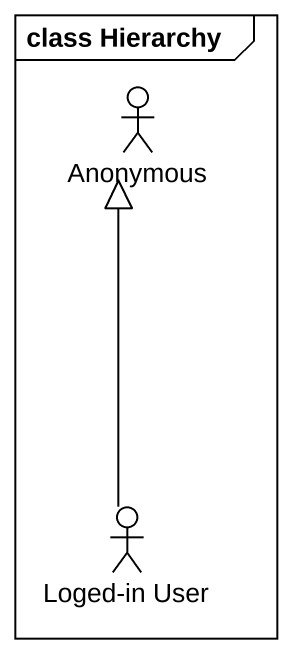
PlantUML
@startuml
mainframe class Hierarchy
actor Anonymous
actor "Loged-in User" as Loged_in_User
Loged_in_User -up-|> Anonymous
@enduml
